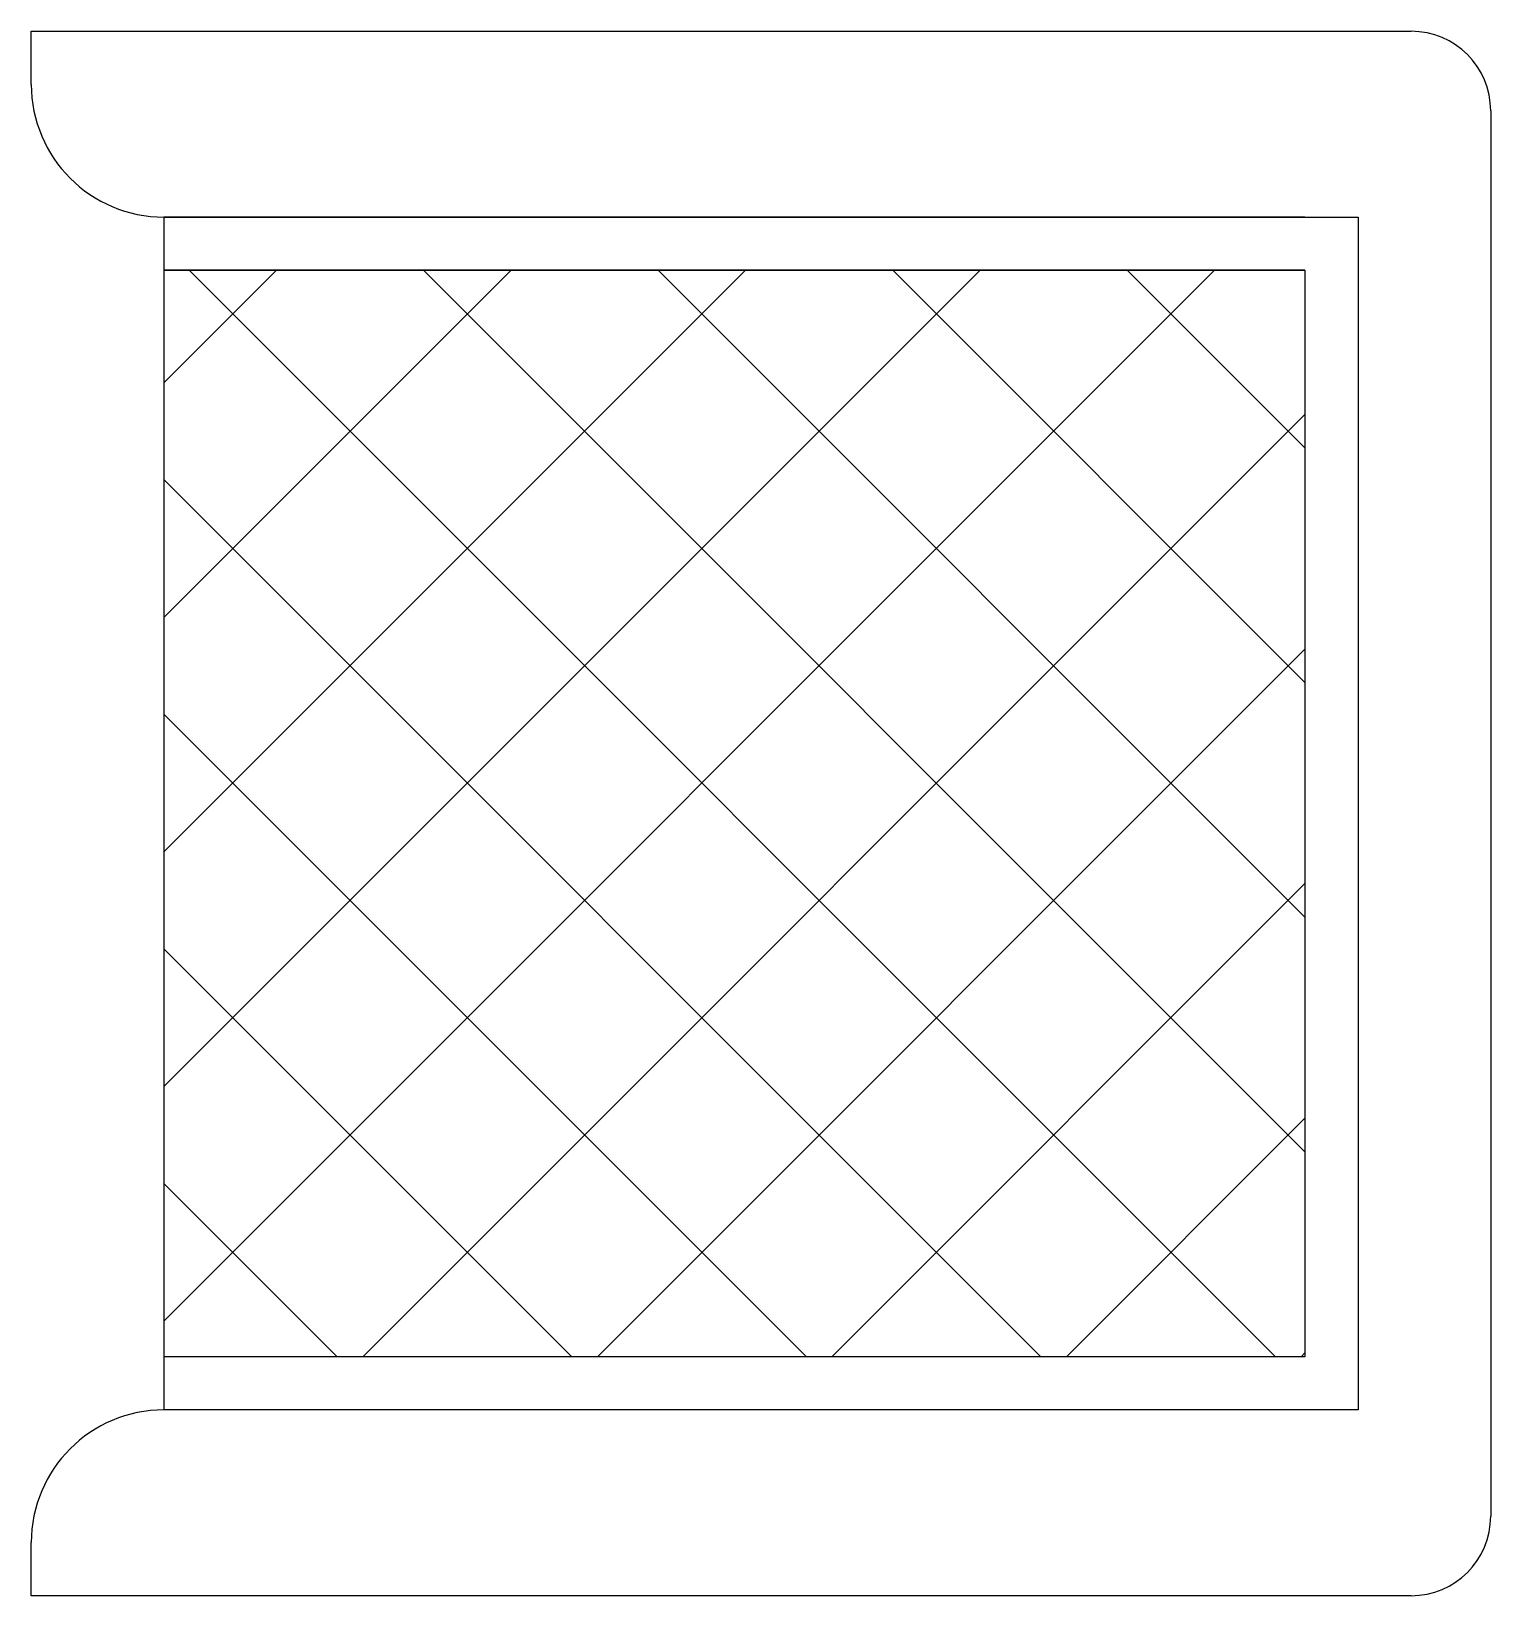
# Model space of a CAD drawing. Extents: x 72.428 to 72.978, y 14.972 to 15.561.
import ezdxf

# ---------------------------------------------------------------- set-up
doc = ezdxf.new("R2010")
doc.units = 0
doc.header["$MEASUREMENT"] = 0
doc.layers.get('0').update_dxf_attribs({"linetype": 'CONTINUOUS'})
doc.layers.add('MOBILIA', color=2, linetype='CONTINUOUS')
doc.layers.add('PISO', color=11, linetype='CONTINUOUS')

# ---------------------------------------------------------------- blocks, each defined once
blk = doc.blocks.new('*X0')
at = {"color": 0}
for p, q in [((16.62183, 0.1816), (16.97687, 0.53664)), ((16.62183, 0.26999), (16.88848, 0.53664)), ((16.62183, 0.35838), (16.80009, 0.53664)), ((16.62183, 0.44677), (16.71171, 0.53664)), ((16.62183, 0.53515), (16.62332, 0.53664)), ((17.03122, 0.20451), (16.69909, 0.53664)), ((17.03122, 0.2929), (16.78748, 0.53664)), ((17.03122, 0.38129), (16.87587, 0.53664)), ((17.03122, 0.46967), (16.96425, 0.53664)), ((17.03122, 0.11612), (16.62183, 0.52551)), ((16.63526, 0.10664), (17.03122, 0.5026)), ((16.95231, 0.10664), (16.62183, 0.43712)), ((16.72365, 0.10664), (17.03122, 0.41421)), ((16.86392, 0.10664), (16.62183, 0.34873)), ((16.81204, 0.10664), (17.03122, 0.32582)), ((16.77554, 0.10664), (16.62183, 0.26034)), ((16.90042, 0.10664), (17.03122, 0.23743)), ((16.68715, 0.10664), (16.62183, 0.17195)), ((16.98881, 0.10664), (17.03122, 0.14904))]:
    blk.add_line(p, q, dxfattribs=at)

msp = doc.modelspace()

# ---------------------------------------------------------------- linework, layer by layer
at = {"layer": 'MOBILIA'}
for p, q in [((72.42793, 15.54127), (72.42793, 15.56127)), ((72.42793, 15.56127), (72.94793, 15.56127)), ((72.97793, 15.53127), (72.97793, 15.00188)), ((72.47793, 15.49127), (72.47793, 15.04188)), ((72.90793, 15.49127), (72.47793, 15.49127)), ((72.47793, 15.49127), (72.92793, 15.49127)), ((72.92793, 15.49127), (72.92793, 15.04188)), ((72.90793, 15.47127), (72.47793, 15.47127)), ((72.92793, 15.04188), (72.47793, 15.04188)), ((72.42793, 14.97188), (72.42793, 14.99188)), ((72.94793, 14.97188), (72.42793, 14.97188))]:
    msp.add_line(p, q, dxfattribs=at)
for centre, radius, start, end in [((72.94793, 15.53127), 0.03, 0, 90), ((72.47793, 15.54127), 0.05, 180, 270), ((72.47793, 14.99188), 0.05, 90, 180), ((72.94793, 15.00188), 0.03, 270, 0)]:
    msp.add_arc(centre, radius, start, end, dxfattribs=at)
at = {"layer": 'PISO', "linetype": 'CONTINUOUS'}
for p, q in [((72.47793, 15.47127), (72.90793, 15.47127)), ((72.90793, 15.47127), (72.90793, 15.06188)), ((72.90793, 15.06188), (72.47793, 15.06188))]:
    msp.add_line(p, q, dxfattribs=at)

# ---------------------------------------------------------------- block references
at = {"layer": 'PISO', "linetype": 'CONTINUOUS', "extrusion": (0, 0, -1), "zscale": -1, "rotation": 90}
msp.add_blockref('*X0', (-72.37129, -1.55995), dxfattribs=at)

doc.saveas('drawing.dxf')
